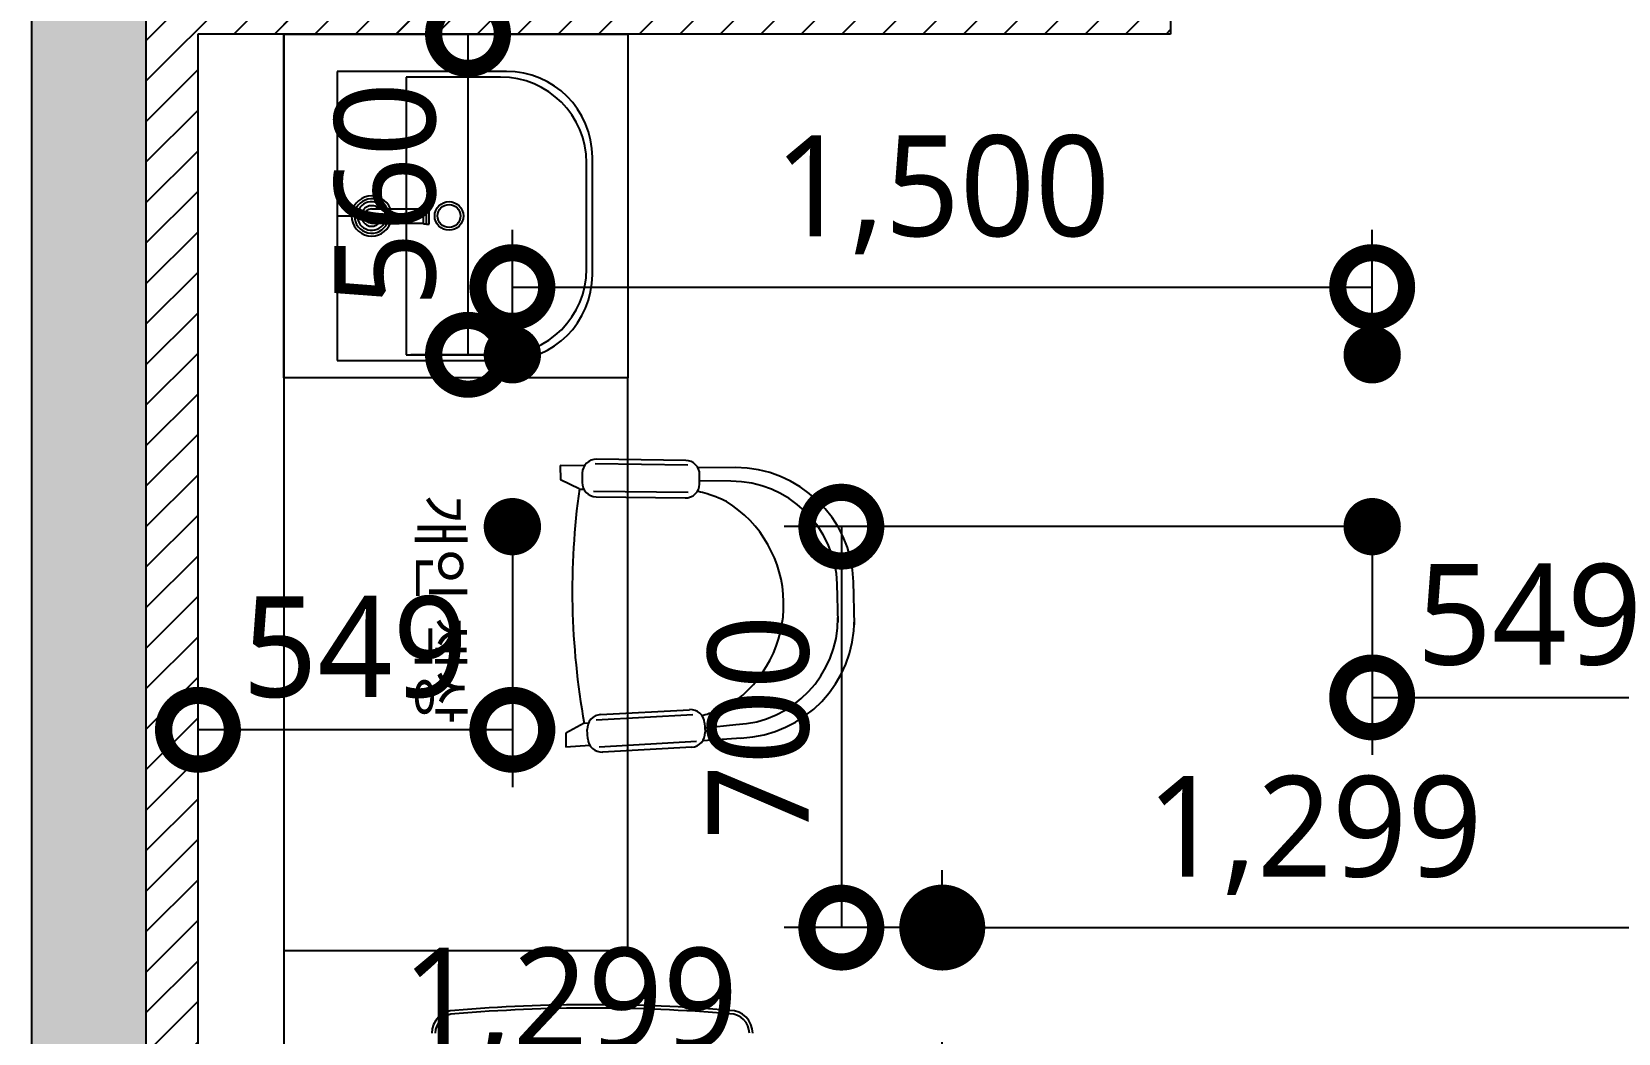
# Model space of a CAD drawing. Header units: metres. Extents: x 11578468 to 47831421, y -58341524 to -14256839.
# Drawn here: x 23742704 to 23745472, y -29043180 to -29041432 of the extents above; entities that cross this region are included whole.
import ezdxf
from ezdxf.enums import TextEntityAlignment as Align

# ---------------------------------------------------------------- set-up
doc = ezdxf.new("R2010")
doc.units = ezdxf.units.M
doc.header["$LTSCALE"] = 50
doc.header["$MEASUREMENT"] = 0
doc.layers.get('0').update_dxf_attribs({"linetype": 'CONTINUOUS'})
doc.layers.get('DEFPOINTS').update_dxf_attribs({"linetype": 'CONTINUOUS'})
doc.layers.add('002_전_다운라이트', color=40, linetype='CONTINUOUS', lineweight=9)
for name, color, linetype in [('CO-DOOR', 8, 'CONTINUOUS'), ('S-DIM', 7, 'CONTINUOUS'), ('wall', 3, 'CONTINUOUS')]:
    doc.layers.add(name, color=color, linetype=linetype)
doc.styles.add('DAWIN', font='NanumSquareR.ttf')
doc.styles.add('맑은 고딕', font='malgun.ttf')
doc.dimstyles.new('80', dxfattribs={"dimscale": 80, "dimtxt": 2.2, "dimasz": 3, "dimexe": 1.25, "dimexo": 0.625, "dimtad": 1, "dimdec": 0, "dimzin": 0, "dimdsep": 46, "dimlunit": 6, "dimtxsty": 'DAWIN', "dimblk1": 'DOTSMALL', "dimblk2": 'DOTSMALL', "dimsah": 1, "dimcen": 0.001, "dimclrd": 1, "dimclre": 1, "dimclrt": 3, "dimadec": 0, "dimazin": 0, "dimtfac": 1, "dimtdec": 0, "dimtix": 1, "dimtmove": 2, "dimatfit": 3, "dimldrblk": 'DOTSMALL', "dimfxl": 1.25, "dimtolj": 1, "dimtzin": 0, "dimarcsym": 0})
pattern_1 = [(45, (35200, -25360), (-35.35533906, 35.35533906), [])]

# ---------------------------------------------------------------- blocks, each defined once
blk = doc.blocks.new('슬하_전기')
at = {"layer": 'CO-DOOR'}
h = blk.add_hatch(color=256, dxfattribs=at)
h.dxf.hatch_style = 1
h.paths.add_polyline_path([(11573349.8, -14326146.7), (11557549.8, -14326146.7), (11557549.8, -14341751.7), (11557749.8, -14341751.7), (11557749.8, -14341136.7), (11557909.8, -14341136.7), (11557909.8, -14340351.7), (11557749.8, -14340351.7), (11557749.8, -14330996.7), (11560649.8, -14330996.7), (11560649.8, -14330796.7), (11557749.8, -14330796.7), (11557749.8, -14326346.7), (11560449.8, -14326346.7), (11560449.8, -14329796.7), (11560649.8, -14329796.7), (11560649.8, -14326346.7), (11565749.8, -14326346.7), (11565749.8, -14329396.7), (11565949.8, -14329396.7), (11565949.8, -14326346.7), (11569149.8, -14326346.7), (11569149.8, -14329396.7), (11569349.8, -14329396.7), (11569349.8, -14328646.7), (11569949.8, -14328646.7), (11569949.8, -14328557.2), (11569939.8, -14328557.2), (11569939.8, -14328517.2), (11569949.8, -14328446.7), (11569349.8, -14328446.7), (11569349.8, -14326346.7), (11571549.8, -14326346.7), (11571549.8, -14328446.7), (11570949.8, -14328446.7), (11570949.8, -14328517.2), (11570959.8, -14328517.2), (11570959.8, -14328571.7), (11570949.8, -14328571.7), (11570949.8, -14328646.7), (11571749.8, -14328646.7), (11571749.8, -14328151.7), (11574897.8, -14328151.7), (11574897.8, -14327746.7), (11571749.8, -14327746.7), (11571749.8, -14326346.7), (11573349.8, -14326346.7)])
h.paths.add_polyline_path([(11565549.8, -14330996.7), (11570049.8, -14330996.7), (11570049.8, -14330796.7), (11564799.8, -14330796.7), (11564799.8, -14330821.7), (11564799.8, -14330971.7), (11564799.8, -14330996.7), (11564799.8, -14331246.7), (11565549.8, -14331246.7)], flags=17)
h.paths.add_polyline_path([(11571829.8, -14330796.7), (11571549.8, -14330796.7), (11571049.8, -14330796.7), (11571049.8, -14330996.7), (11571049.8, -14331306.7), (11571829.8, -14331306.7)], flags=17)
h.paths.add_polyline_path([(11578227.8, -14326146.7), (11577349.8, -14326146.7), (11577349.8, -14326346.7), (11577349.8, -14326946.7), (11578027.8, -14326946.7), (11578027.8, -14327746.7), (11577547.8, -14327746.7), (11577547.8, -14328046.7), (11578027.8, -14328046.7), (11578027.8, -14328046.7), (11578227.8, -14328046.7)])
h.paths.add_polyline_path([(11578227.8, -14328896.7), (11578077.8, -14328896.7), (11578027.8, -14328896.7), (11578027.8, -14329646.7), (11578227.8, -14329646.7)])
h.paths.add_polyline_path([(11578227.8, -14330196.7), (11578077.8, -14330196.7), (11578027.8, -14330196.7), (11578027.8, -14330355.7), (11577465.8, -14330355.7), (11577465.8, -14331196.7), (11578027.8, -14331196.7), (11578027.8, -14331296.7), (11578227.8, -14331296.7)])
h.paths.add_polyline_path([(11578227.8, -14332526.7), (11578077.8, -14332526.7), (11578027.8, -14332526.7), (11578027.8, -14333091.7), (11578227.8, -14333091.7)])
h.paths.add_polyline_path([(11577949.8, -14337701.7), (11577349.8, -14337701.7), (11577349.8, -14338401.7), (11577949.8, -14338401.7)])
h.paths.add_polyline_path([(11572906.8, -14340321.7), (11572426.8, -14340321.7), (11572426.8, -14341101.7), (11572906.8, -14341101.7)], flags=17)
h.paths.add_polyline_path([(11565399.8, -14340036.7), (11564914.8, -14340036.7), (11564914.8, -14340811.7), (11565399.8, -14340811.7)], flags=17)
h = blk.add_hatch(dxfattribs=at)
h.set_pattern_fill('_USER', color=256, scale=50, angle=45, pattern_type=0)
h.set_pattern_definition(pattern_1)
h.paths.add_polyline_path([(11557839.8, -14333601.7), (11557839.8, -14331146.7), (11559309.8, -14331146.7), (11559309.8, -14332324.7), (11559414.8, -14332324.7), (11559414.8, -14331046.7), (11560649.8, -14331046.7), (11560649.8, -14330996.7), (11557749.8, -14330996.7), (11557749.8, -14340351.7), (11557909.8, -14340351.7), (11557909.8, -14341136.7), (11557749.8, -14341136.7), (11557749.8, -14341551.7), (11557819.8, -14341551.7), (11557819.8, -14341206.7), (11557979.8, -14341206.7), (11557979.8, -14340281.7), (11557839.8, -14340281.7), (11557839.8, -14338131.7), (11559536.8, -14338131.7), (11559536.8, -14338026.7), (11557839.8, -14338026.7), (11557839.8, -14333706.7), (11560860.8, -14333706.7), (11560860.8, -14333806.7), (11560965.8, -14333806.7), (11560965.8, -14333706.7), (11562498.8, -14333706.7), (11562498.8, -14333601.7)])
h = blk.add_hatch(dxfattribs=at)
h.set_pattern_fill('_USER', color=256, scale=50, angle=45, pattern_type=0)
h.set_pattern_definition(pattern_1)
h.paths.add_polyline_path([(11559536.8, -14338026.7), (11557989.8, -14338026.7), (11557989.8, -14338131.7), (11559536.8, -14338131.7)])
for p, q in [((11557549.8, -14341751.7), (11557549.8, -14326146.7)), ((11557749.8, -14340351.7), (11557749.8, -14330996.7)), ((11557989.8, -14338731.7), (11557989.8, -14338131.7)), ((11557989.8, -14338131.7), (11558589.8, -14338131.7)), ((11558589.8, -14338131.7), (11558589.8, -14338731.7)), ((11558377.9, -14338196.8), (11558082.9, -14338196.8)), ((11558082.9, -14338196.8), (11558082.9, -14338701.8)), ((11558367.9, -14338206.8), (11558202.9, -14338206.8)), ((11558202.9, -14338206.8), (11558202.9, -14338691.8)), ((11558517.9, -14338541.8), (11558517.9, -14338356.8)), ((11558527.9, -14338551.8), (11558527.9, -14338346.8)), ((11558082.9, -14338449.3), (11558147.9, -14338449.3)), ((11558142.9, -14338436.8), (11558233.4, -14338436.8)), ((11558233.4, -14338435.8), (11558238.4, -14338435.8)), ((11558233.4, -14338462.8), (11558233.4, -14338435.8)), ((11558238.4, -14338434.8), (11558243.4, -14338434.8)), ((11558238.4, -14338463.8), (11558238.4, -14338434.8)), ((11558243.4, -14338463.8), (11558243.4, -14338434.8)), ((11558142.9, -14338461.8), (11558233.4, -14338461.8)), ((11558233.4, -14338462.8), (11558238.4, -14338462.8)), ((11558238.4, -14338463.8), (11558243.4, -14338463.8)), ((11558082.9, -14338701.8), (11558377.9, -14338701.8)), ((11558202.9, -14338691.8), (11558367.9, -14338691.8)), ((11558589.8, -14338731.7), (11557989.8, -14338731.7)), ((11558589.8, -14338731.7), (11557989.8, -14338731.7)), ((11557989.8, -14338731.7), (11557989.8, -14339731.7)), ((11558589.8, -14339731.7), (11558589.8, -14338731.7)), ((11558513.9, -14338885.7), (11558471.6, -14338885.2)), ((11558471.6, -14338885.2), (11558472.1, -14338909.8)), ((11558694.7, -14338884.1), (11558532.9, -14338881.8)), ((11558690.9, -14338876.1), (11558535.3, -14338873.9)), ((11558777.4, -14338888.4), (11558712.3, -14338889.2)), ((11558505.2, -14338925.5), (11558472.1, -14338909.8)), ((11558510.3, -14338898.1), (11558510.1, -14338914.5)), ((11558714.9, -14338917.4), (11558715.1, -14338901)), ((11558769.5, -14338912.3), (11558715, -14338911.7)), ((11558513.1, -14338926.7), (11558505.2, -14338926.6)), ((11558694.8, -14338932), (11558530.1, -14338930.3)), ((11558534.3, -14338939.4), (11558690, -14338941.6)), ((11558713.3, -14338930.6), (11558710.2, -14338930.1)), ((11558716.6, -14338931.3), (11558713.3, -14338930.6)), ((11558720.1, -14338932.1), (11558716.6, -14338931.3)), ((11558724, -14338933.2), (11558720.1, -14338932.1)), ((11558728.3, -14338934.5), (11558724, -14338933.2)), ((11558733, -14338936.1), (11558728.3, -14338934.5)), ((11558738, -14338937.8), (11558733, -14338936.1)), ((11558743.2, -14338939.7), (11558738, -14338937.8)), ((11558748.3, -14338941.7), (11558743.2, -14338939.7)), ((11558753.2, -14338943.7), (11558748.3, -14338941.7)), ((11558757.9, -14338945.8), (11558753.2, -14338943.7)), ((11558762, -14338947.8), (11558757.9, -14338945.8)), ((11558985.4, -14339162.8), (11558983.8, -14339087.4)), ((11558956.6, -14339159.2), (11558955.2, -14339091.4)), ((11558542.3, -14339319.8), (11558697.7, -14339311.2)), ((11558750.9, -14339310.9), (11558745.9, -14339313)), ((11558756, -14339308.7), (11558750.9, -14339310.9)), ((11558760.8, -14339306.4), (11558756, -14339308.7)), ((11558765.4, -14339304.2), (11558760.8, -14339306.4)), ((11558769.4, -14339302), (11558765.4, -14339304.2)), ((11558513.8, -14339335), (11558481.4, -14339352)), ((11558513.8, -14339335), (11558521.2, -14339334.3)), ((11558703.2, -14339320.3), (11558534.6, -14339329.8)), ((11558724.7, -14339320.4), (11558719.4, -14339321.7)), ((11558723.6, -14339334.3), (11558724.5, -14339350.7)), ((11558778.3, -14339337.4), (11558724.1, -14339343.5)), ((11558728.2, -14339319.4), (11558724.7, -14339320.4)), ((11558732, -14339318.1), (11558728.2, -14339319.4)), ((11558736.3, -14339316.6), (11558732, -14339318.1)), ((11558740.9, -14339314.9), (11558736.3, -14339316.6)), ((11558745.9, -14339313), (11558740.9, -14339314.9)), ((11558481.4, -14339352), (11558481.9, -14339376.6)), ((11558520, -14339362.1), (11558519.1, -14339345.8)), ((11558709.7, -14339366.5), (11558540.1, -14339376.6)), ((11558787.3, -14339360.7), (11558720.6, -14339365.4)), ((11558523.7, -14339373.7), (11558481.9, -14339376.6)), ((11558701.3, -14339376.6), (11558545.9, -14339385.3)), ((11557989.8, -14339731.7), (11558589.8, -14339731.7))]:
    blk.add_line(p, q, dxfattribs=at)
for points in [[(11559536.8, -14338026.7), (11559536.8, -14338131.7)], [(11557839.8, -14338131.7), (11557839.8, -14340281.7), (11557979.8, -14340281.7), (11557979.8, -14341206.7), (11557819.8, -14341206.7), (11557819.8, -14341551.7)], [(11559536.8, -14338131.7), (11557839.8, -14338131.7)], [(11557989.8, -14338131.7), (11557989.8, -14340131.7), (11558129.8, -14340131.7), (11558129.8, -14341402)]]:
    blk.add_lwpolyline(points, dxfattribs=at)
for radius in [25, 20]:
    blk.add_circle((11558277.9, -14338449.3), radius, dxfattribs=at)
for centre, radius, start, end in [((11558377.9, -14338346.8), 150, 0, 90), ((11558367.9, -14338356.8), 150, 0, 90), ((11558142.9, -14338449.3), 35, 20.9248, 339.0751), ((11558142.9, -14338449.3), 30, 24.6243, 335.3757), ((11558142.9, -14338449.3), 25, 30, 330), ((11558142.9, -14338449.3), 18, 43.9829, 316.017), ((11558142.9, -14338449.3), 12.5, 90, 270), ((11558367.9, -14338541.8), 150, 270, 0), ((11558377.9, -14338551.8), 150, 270, 0), ((11558534.9, -14338898.5), 24.6, 89.196, 179.1961), ((11558690.5, -14338900.7), 24.6, 359.1961, 89.1961), ((11558777.1, -14339095.1), 206.8, 2.034, 89.9102), ((11558534.7, -14338914.9), 24.6, 179.1959, 269.1958), ((11558690.3, -14338917), 24.6, 269.1956, 359.1959), ((11558769.2, -14339098.4), 186.1, 2.0339, 89.9103), ((11559780.9, -14339103.7), 1288, 172.048, 190.3437), ((11558650.2, -14339127.3), 211.5, 69.4741, 69.597), ((11558650.2, -14339127.3), 211.5, 304.3197, 58.072), ((11558770.3, -14339151.4), 186.1, 272.4814, 0.3577), ((11558778.3, -14339154.1), 206.8, 272.4814, 0.3577), ((11558699, -14339335.7), 24.6, 3.1958, 93.1962), ((11558543.7, -14339344.4), 24.6, 93.1957, 183.196), ((11558650.2, -14339127.3), 211.5, 292.7947, 292.9176), ((11558544.6, -14339360.7), 24.6, 183.1957, 273.196), ((11558700, -14339352), 24.6, 273.1961, 3.1956), ((11558287.8, -14339876.2), 40, 90, 180), ((11558527.8, -14342711.2), 2885, 85.2281, 94.7719), ((11558527.8, -14342711.2), 2879, 85.2281, 94.7719), ((11558767.8, -14339876.2), 40, 0, 90), ((11558287.8, -14339876.2), 34, 90, 180), ((11558767.8, -14339876.2), 34, 0, 90)]:
    blk.add_arc(centre, radius, start, end, dxfattribs=at)
at = {"layer": 'CO-DOOR', "style": '맑은 고딕'}
blk.add_text('개인 책상', height=74.67, rotation=270, dxfattribs=at).set_placement((11558300.6, -14338935.4), align=Align.TOP_LEFT)
blk = doc.blocks.new('A$C8d63ac80')
at = {"layer": '002_전_다운라이트', "const_width": 50}
blk.add_lwpolyline([(50, 75, 1), (100, 75, 1)], format="xyb", close=True, dxfattribs=at)
blk = doc.blocks.new('_DOTSMALL')
at = {"color": 0, "linetype": 'ByBlock', "const_width": 0.5}
blk.add_lwpolyline([(-0.0625, 0, 1), (0.0625, 0, 1)], format="xyb", close=True, dxfattribs=at)
blk = doc.blocks.new('*D2728')
at = {"layer": 'DEFPOINTS', "color": 0}
for p in [(23745042.3, -29042295.6), (23745590.8, -29042295.6), (23745590.8, -29042593.7)]:
    blk.add_point(p, dxfattribs=at)
at = {"layer": 'S-DIM', "color": 1, "lineweight": -2, "ltscale": 10}
for p, q in [((23745042.3, -29042345.6), (23745042.3, -29042693.7)), ((23745590.8, -29042345.6), (23745590.8, -29042693.7)), ((23745042.3, -29042593.7), (23745590.8, -29042593.7))]:
    blk.add_line(p, q, dxfattribs=at)
at = {"layer": 'S-DIM', "color": 1, "lineweight": -2, "xscale": 240, "yscale": 240, "zscale": 240, "rotation": 180}
blk.add_blockref('_DOTSMALL', (23745042.3, -29042593.7), dxfattribs=at)
at = {"layer": 'S-DIM', "color": 1, "lineweight": -2, "xscale": 240, "yscale": 240, "zscale": 240}
blk.add_blockref('_DOTSMALL', (23745590.8, -29042593.7), dxfattribs=at)
at = {"layer": 'S-DIM', "color": 3, "ltscale": 10, "insert": (23745316.6, -29042449.8), "char_height": 176, "attachment_point": 5, "style": 'DAWIN'}
blk.add_mtext('\\A1;549', dxfattribs=at)
blk = doc.blocks.new('*D2729')
at = {"layer": 'DEFPOINTS', "color": 0}
for p in [(23742993.8, -29042295.6), (23743542.3, -29042295.6), (23742993.8, -29042650.2)]:
    blk.add_point(p, dxfattribs=at)
at = {"layer": 'S-DIM', "color": 1, "lineweight": -2, "ltscale": 10}
for p, q in [((23742993.8, -29042345.6), (23742993.8, -29042750.2)), ((23743542.3, -29042345.6), (23743542.3, -29042750.2)), ((23743542.3, -29042650.2), (23742993.8, -29042650.2))]:
    blk.add_line(p, q, dxfattribs=at)
at = {"layer": 'S-DIM', "color": 1, "lineweight": -2, "xscale": 240, "yscale": 240, "zscale": 240, "rotation": 180}
blk.add_blockref('_DOTSMALL', (23742993.8, -29042650.2), dxfattribs=at)
at = {"layer": 'S-DIM', "color": 1, "lineweight": -2, "xscale": 240, "yscale": 240, "zscale": 240}
blk.add_blockref('_DOTSMALL', (23743542.3, -29042650.2), dxfattribs=at)
at = {"layer": 'S-DIM', "color": 3, "ltscale": 10, "insert": (23743268, -29042506.3), "char_height": 176, "attachment_point": 5, "style": 'DAWIN'}
blk.add_mtext('\\A1;549', dxfattribs=at)
blk = doc.blocks.new('*D2730')
at = {"layer": 'DEFPOINTS', "color": 0}
for p in [(23743464.9, -29041435.6), (23743542.3, -29041435.6), (23743542.3, -29041995.6)]:
    blk.add_point(p, dxfattribs=at)
at = {"layer": 'S-DIM', "color": 1, "lineweight": -2, "ltscale": 10}
for p, q in [((23743492.3, -29041435.6), (23743364.9, -29041435.6)), ((23743464.9, -29041995.6), (23743464.9, -29041435.6)), ((23743492.3, -29041995.6), (23743364.9, -29041995.6))]:
    blk.add_line(p, q, dxfattribs=at)
at = {"layer": 'S-DIM', "color": 1, "lineweight": -2, "xscale": 240, "yscale": 240, "zscale": 240}
for p, rotation in [((23743464.9, -29041435.6), 90), ((23743464.9, -29041995.6), 270)]:
    blk.add_blockref('_DOTSMALL', p, dxfattribs=dict(at, rotation=rotation))
at = {"layer": 'S-DIM', "color": 3, "ltscale": 10, "insert": (23743321, -29041715.6), "char_height": 176, "attachment_point": 5, "rotation": 90, "style": 'DAWIN'}
blk.add_mtext('\\A1;560', dxfattribs=at)
blk = doc.blocks.new('*D2731')
at = {"layer": 'DEFPOINTS', "color": 0}
for p in [(23745042.3, -29041877.4), (23743542.3, -29041995.6), (23745042.3, -29041995.6)]:
    blk.add_point(p, dxfattribs=at)
at = {"layer": 'S-DIM', "color": 1, "lineweight": -2, "ltscale": 10}
for p, q in [((23743542.3, -29041945.6), (23743542.3, -29041777.4)), ((23745042.3, -29041945.6), (23745042.3, -29041777.4)), ((23743542.3, -29041877.4), (23745042.3, -29041877.4))]:
    blk.add_line(p, q, dxfattribs=at)
at = {"layer": 'S-DIM', "color": 1, "lineweight": -2, "xscale": 240, "yscale": 240, "zscale": 240, "rotation": 180}
blk.add_blockref('_DOTSMALL', (23743542.3, -29041877.4), dxfattribs=at)
at = {"layer": 'S-DIM', "color": 1, "lineweight": -2, "xscale": 240, "yscale": 240, "zscale": 240}
blk.add_blockref('_DOTSMALL', (23745042.3, -29041877.4), dxfattribs=at)
at = {"layer": 'S-DIM', "color": 3, "ltscale": 10, "insert": (23744292.3, -29041716.4), "char_height": 176, "attachment_point": 5, "style": 'DAWIN'}
blk.add_mtext('\\A1;1,500', dxfattribs=at)
blk = doc.blocks.new('*D2732')
at = {"layer": 'DEFPOINTS', "color": 0}
for p in [(23744292.3, -29042995.6), (23745590.8, -29042995.5), (23745590.8, -29042995.5)]:
    blk.add_point(p, dxfattribs=at)
at = {"layer": 'S-DIM', "color": 1, "lineweight": -2, "ltscale": 10}
for p, q in [((23744292.3, -29042945.6), (23744292.3, -29042895.5)), ((23745590.8, -29042945.5), (23745590.8, -29042895.5)), ((23744292.3, -29042995.5), (23745590.8, -29042995.5))]:
    blk.add_line(p, q, dxfattribs=at)
at = {"layer": 'S-DIM', "color": 1, "lineweight": -2, "xscale": 240, "yscale": 240, "zscale": 240, "rotation": 180}
blk.add_blockref('_DOTSMALL', (23744292.3, -29042995.5), dxfattribs=at)
at = {"layer": 'S-DIM', "color": 1, "lineweight": -2, "xscale": 240, "yscale": 240, "zscale": 240}
blk.add_blockref('_DOTSMALL', (23745590.8, -29042995.5), dxfattribs=at)
at = {"layer": 'S-DIM', "color": 3, "ltscale": 10, "insert": (23744941.6, -29042834.6), "char_height": 176, "attachment_point": 5, "style": 'DAWIN'}
blk.add_mtext('\\A1;1,299', dxfattribs=at)
blk = doc.blocks.new('*D2733')
at = {"layer": 'DEFPOINTS', "color": 0}
for p in [(23742993.8, -29043295.6), (23742993.8, -29043295.6), (23744292.3, -29043295.6)]:
    blk.add_point(p, dxfattribs=at)
at = {"layer": 'S-DIM', "color": 1, "lineweight": -2, "ltscale": 10}
for p, q in [((23742993.8, -29043245.6), (23742993.8, -29043195.6)), ((23744292.3, -29043245.6), (23744292.3, -29043195.6)), ((23744292.3, -29043295.6), (23742993.8, -29043295.6))]:
    blk.add_line(p, q, dxfattribs=at)
at = {"layer": 'S-DIM', "color": 1, "lineweight": -2, "xscale": 240, "yscale": 240, "zscale": 240, "rotation": 180}
blk.add_blockref('_DOTSMALL', (23742993.8, -29043295.6), dxfattribs=at)
at = {"layer": 'S-DIM', "color": 1, "lineweight": -2, "xscale": 240, "yscale": 240, "zscale": 240}
blk.add_blockref('_DOTSMALL', (23744292.3, -29043295.6), dxfattribs=at)
at = {"layer": 'S-DIM', "color": 3, "ltscale": 10, "insert": (23743643, -29043134.6), "char_height": 176, "attachment_point": 5, "style": 'DAWIN'}
blk.add_mtext('\\A1;1,299', dxfattribs=at)
blk = doc.blocks.new('*D2736')
at = {"layer": 'DEFPOINTS', "color": 0}
for p in [(23745042.3, -29042295.6), (23744116.2, -29042995.6), (23744292.3, -29042995.6)]:
    blk.add_point(p, dxfattribs=at)
at = {"layer": 'S-DIM', "color": 1, "lineweight": -2, "ltscale": 10}
for p, q in [((23744992.3, -29042295.6), (23744016.2, -29042295.6)), ((23744116.2, -29042295.6), (23744116.2, -29042995.6)), ((23744242.3, -29042995.6), (23744016.2, -29042995.6))]:
    blk.add_line(p, q, dxfattribs=at)
at = {"layer": 'S-DIM', "color": 1, "lineweight": -2, "xscale": 240, "yscale": 240, "zscale": 240}
for p, rotation in [((23744116.2, -29042295.6), 90), ((23744116.2, -29042995.6), 270)]:
    blk.add_blockref('_DOTSMALL', p, dxfattribs=dict(at, rotation=rotation))
at = {"layer": 'S-DIM', "color": 3, "ltscale": 10, "insert": (23743972.3, -29042645.6), "char_height": 176, "attachment_point": 5, "rotation": 90, "style": 'DAWIN'}
blk.add_mtext('\\A1;700', dxfattribs=at)

msp = doc.modelspace()

# ---------------------------------------------------------------- block references
at = {"layer": '002_전_다운라이트', "rotation": 270}
for p in [(23743467.3, -29041920.6), (23744967.3, -29041920.6), (23743467.3, -29042220.6), (23744967.3, -29042220.6), (23744217.3, -29042920.6)]:
    msp.add_blockref('A$C8d63ac80', p, dxfattribs=at)
at = {"layer": 'wall'}
msp.add_blockref('슬하_전기', (12185153.9, -14703303.9), dxfattribs=at)

# ---------------------------------------------------------------- dimensions: what is measured, and where the dimension line sits
at = {"layer": 'S-DIM', "ltscale": 10}
for base, p1, p2, picture, middle in [((23743464.9, -29041435.6), (23743542.3, -29041995.6), (23743542.3, -29041435.6), '*D2730', (23743321, -29041715.6)), ((23744116.2, -29042995.6), (23745042.3, -29042295.6), (23744292.3, -29042995.6), '*D2736', (23743972.3, -29042645.6))]:
    dim = msp.add_linear_dim(base=base, p1=p1, p2=p2, angle=90, dimstyle='80', dxfattribs=at)
    dim.commit()
    dim.dimension.update_dxf_attribs({"geometry": picture, "text_midpoint": middle})
for base, p1, p2, picture, middle in [((23745042.3, -29041877.4), (23743542.3, -29041995.6), (23745042.3, -29041995.6), '*D2731', (23744292.3, -29041716.4)), ((23742993.7942109, -29042650.2212374), (23743542.2942109, -29042295.5665849), (23742993.7942109, -29042295.5665849), '*D2729', (23743268.0442109, -29042506.3210947)), ((23745590.8119, -29042593.6739), (23745042.2942, -29042295.5666), (23745590.8119, -29042295.5553), '*D2728', (23745316.5531, -29042449.7738)), ((23745590.8263, -29042995.5399), (23744292.2942, -29042995.5666), (23745590.8263, -29042995.5399), '*D2732', (23744941.5603, -29042834.567)), ((23742993.7942109, -29043295.5665849), (23744292.2942109, -29043295.5665849), (23742993.7942109, -29043295.5665849), '*D2733', (23743643.0442109, -29043134.593689))]:
    dim = msp.add_linear_dim(base=base, p1=p1, p2=p2, dimstyle='80', dxfattribs=at)
    dim.commit()
    dim.dimension.update_dxf_attribs({"geometry": picture, "text_midpoint": middle})

doc.saveas('drawing.dxf')
